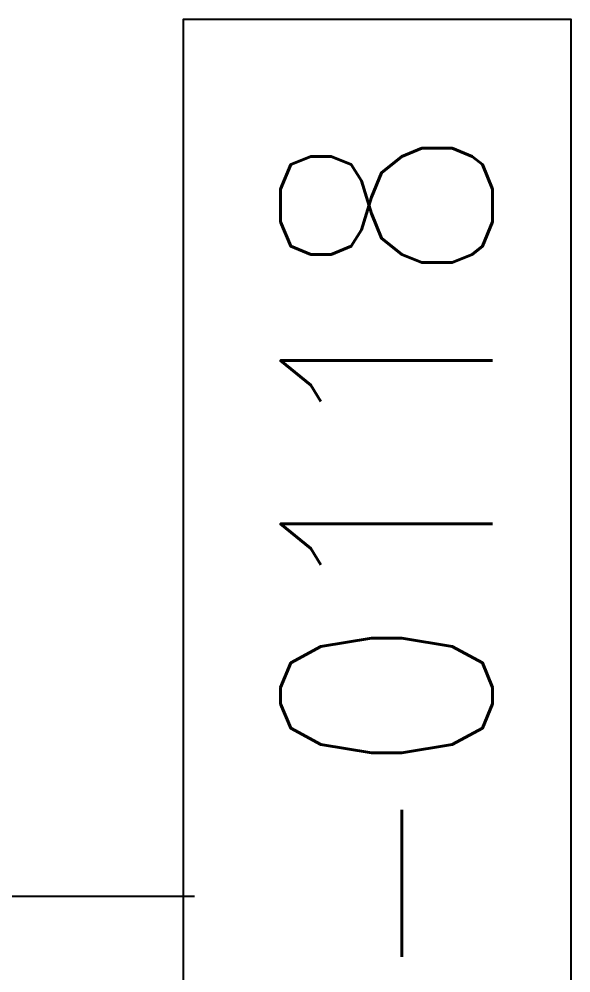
# Model space of a CAD drawing. Header units: inches. Extents: x 295136 to 296247, y 2627183 to 2627409.
# Drawn here: x 295234.341 to 295235.904, y 2627288.665 to 2627291.367 of the extents above; entities that cross this region are included whole.
import ezdxf

# ---------------------------------------------------------------- set-up
doc = ezdxf.new("R2010")
doc.units = ezdxf.units.IN
doc.header["$MEASUREMENT"] = 0
for name, color, linetype in [('_Auto', 7, 'Continuous'), ('EQUIPMENT LAYOUT-EMBED 1_DWG$0$DwgTemplate', 7, 'Continuous'), ('Layout', 6, 'Continuous')]:
    doc.layers.add(name, color=color, linetype=linetype)
doc.styles.add('HZTXT', font='txt_qlt.shx', dxfattribs={"width": 0.7, "bigfont": 'hztxt.shx'})

# ---------------------------------------------------------------- blocks, each defined once
blk = doc.blocks.new('A$C55974CAD')
at = {"layer": 'EQUIPMENT LAYOUT-EMBED 1_DWG$0$DwgTemplate', "color": 1, "lineweight": 25}
blk.add_line((58.15, 14.065), (58.15, 13.465), dxfattribs=at)

msp = doc.modelspace()

# ---------------------------------------------------------------- linework, layer by layer
at = {"layer": '_Auto', "color": 7, "linetype": 'Continuous'}
msp.add_lwpolyline([(295234.8061, 2627286.4284), (295234.8061, 2627291.3674), (295235.9037, 2627291.3674), (295235.9037, 2627286.4284)], close=True, dxfattribs=at)

# ---------------------------------------------------------------- block references
at = {"layer": 'Layout', "rotation": 90}
msp.add_blockref('A$C55974CAD', (295248.3027, 2627230.7321), dxfattribs=at)

# ---------------------------------------------------------------- texts
at = {"layer": '_Auto', "color": 7, "style": 'HZTXT', "width": 0.9}
msp.add_text('02-L-0118', height=0.6, rotation=90, dxfattribs=at).set_placement((295235.6815, 2627286.6968))

doc.saveas('drawing.dxf')
